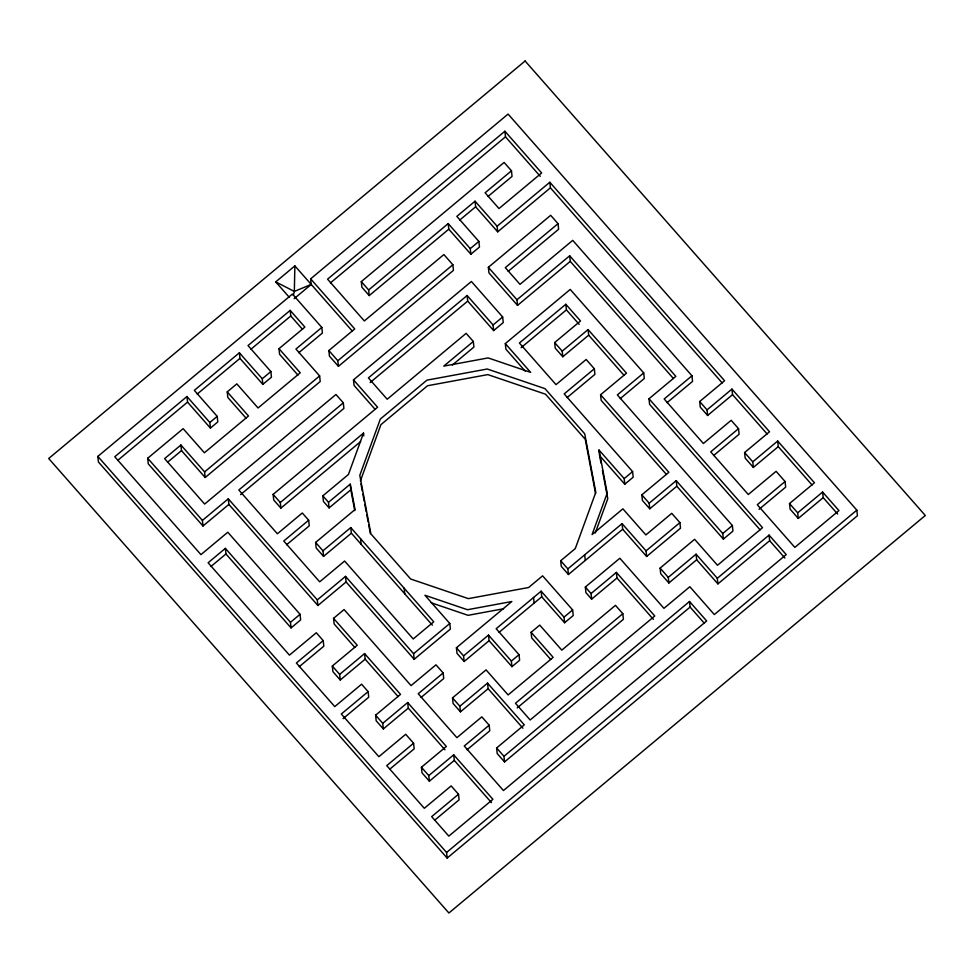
<?xml version="1.0" encoding="UTF-8"?>
<svg xmlns="http://www.w3.org/2000/svg" width="974" height="974" viewBox="0 0 974 974"><rect width="100%" height="100%" fill="white"/><g stroke="black" fill="none" stroke-linecap="round" stroke-linejoin="round"><path stroke-width="1.46" d="M289.168 297.167L275.715 281.888L294.878 265.89L294.331 291.421L293.357 295.28M360.636 441.575L280.889 508.124L280.305 502.523L363.521 433.089L348.412 474.508L322.832 495.851L323.429 501.452L329.09 507.892L350.823 489.764L350.238 484.163L328.506 502.292L329.09 507.892M360.392 480.937L380.907 424.664L427.549 385.741L487.816 374.6L545.55 394.227L585.289 439.359L595.552 493.514M595.272 533.009L607.776 498.725L602.431 470.491M294.148 298.689L311.217 284.445L310.633 278.844L508.087 114.08L856.84 510.145L857.424 515.733L447.163 858.07L98.423 462.005L97.838 456.404L292.419 294.038L321.822 327.434L322.406 333.035L298.774 352.746M297.934 375.112L279.587 354.28L279.002 348.68L304.886 327.081L290.179 310.389L248.005 345.587L270.869 371.557L271.466 377.145L262.834 384.353L262.25 378.752L239.385 352.783L194.325 390.379L217.202 416.348L217.786 421.937L210.421 428.085L209.824 422.497L186.959 396.528L114.774 456.757L200.948 554.632L227.794 532.23L300.053 614.302L300.637 619.902L291.056 627.901L225.956 553.962L225.359 548.362L208.107 562.765L289.448 655.137L316.294 632.747L323.21 640.612L323.806 646.2L299.298 666.654M369.231 295.572L368.647 289.972L448.21 223.582L448.795 229.182L369.231 295.572L361.89 287.22L361.293 281.62L504.118 162.451L511.472 170.791L485.113 192.791L498.992 208.558L541.654 172.97L504.897 131.222L327.568 279.197L364.325 320.933L443.876 254.555L452.861 264.758L453.446 270.346L338.428 366.334L329.443 356.131L328.859 350.53L354.731 328.932L310.633 278.844M117.684 460.41L187.544 402.116L186.959 396.528M197.223 394.044L239.969 358.383L239.385 352.783M250.878 349.276L290.776 315.99L290.179 310.389M330.49 282.85L505.482 136.823L504.897 131.222M202.994 525.997L202.409 520.408L228.281 498.81L228.878 504.41L202.994 525.997L148.267 463.855L147.683 458.255L183.149 428.67L204.382 452.776L248.48 415.983L227.246 391.877L236.828 383.878L258.061 407.984L300.236 372.798L279.002 348.68M321.822 327.434L295.938 349.033L319.63 375.927L320.215 381.528L205.185 477.503L204.601 471.903L180.908 445.008L164.618 458.608L204.637 504.057L335.957 394.482L343.311 402.822L343.895 408.423L240.578 494.634M209.824 422.497L217.202 416.348M262.25 378.752L270.869 371.557M497.093 226.236L549.823 182.248L550.407 187.836L497.69 231.836L497.093 226.236L475.044 201.192L456.83 216.386L478.891 241.43L479.476 247.031L470.844 254.226L448.795 229.182M167.54 462.26L181.505 450.609L180.908 445.008M459.704 220.087L475.629 206.792L475.044 201.192M487.986 196.48L512.056 176.391L511.472 170.791M470.844 254.226L470.259 248.626L478.891 241.43M204.601 471.903L319.63 375.927M338.428 366.334L337.832 360.733L452.861 264.758M375.173 409.409L354.086 385.448L353.489 379.848L471.392 281.474L502.657 316.976L503.254 322.577L493.66 330.576L467.715 301.112L467.13 295.512L368.403 377.9L387.189 399.23L466.144 333.339L473.303 341.472L473.9 347.073L452.313 365.08M517.547 305.373L516.951 299.773L569.68 255.785L570.265 261.373L517.547 305.373L488.96 272.903L488.364 267.302L550.675 215.315L558.029 223.667L558.613 229.267L508.184 271.344M343.311 402.822L238.825 490.007L277.371 533.789L302.293 512.994L308.673 520.226L309.257 525.826L286.6 544.734M558.029 223.667L505.299 267.655L520.006 284.347L572.724 240.359L691.966 375.781L692.563 381.382L667.08 402.639M370.157 382.526L467.715 301.112M280.889 508.124L273.731 499.991L273.134 494.39L377.595 407.229L353.489 379.848M473.303 341.472L443.767 366.127L488.132 357.921L530.647 372.372L505.311 343.591L570.216 289.436L643.717 372.92L644.301 378.509L620.243 398.597M493.66 330.576L493.075 324.975L502.657 316.976M210.993 566.442L225.956 553.962M562.789 356.752L562.205 351.164L588.089 329.565L588.673 335.166L562.789 356.752L555.229 348.168L554.644 342.568L580.516 320.97L565.821 304.278L519.386 343.031L556.02 384.633L586.165 359.479L594.335 368.756L594.919 374.357L567.099 397.575M308.673 520.226L283.751 541.02L319.691 581.831L344.613 561.036L413.219 638.956L433.747 621.814L350.774 527.579L322.978 550.773L323.563 556.373L351.358 533.18L350.774 527.579M521.127 347.657L566.405 309.878L565.821 304.278M323.563 556.373L316.209 548.021L315.625 542.433L355.047 509.536L350.238 484.163M291.056 627.901L290.471 622.301L300.053 614.302M345.514 576.377L346.099 581.965L317.901 605.511L317.305 599.911L345.514 576.377L413.597 653.688L414.181 659.288L450.39 629.082L449.793 623.482L424.956 595.272L467.459 609.724L511.837 601.518L456.416 647.771L457.001 653.359L464.16 661.492L489.082 640.697L488.498 635.097L463.575 655.892L464.16 661.492M594.335 368.756L564.189 393.91L632.601 471.599L633.185 477.199L624.784 484.212L599.607 455.625L599.022 450.025L624.188 478.611L624.784 484.212M666.447 474.472L601.177 400.351L600.593 394.75L626.477 373.164L588.089 329.565M354.853 647.479L334.131 623.944L333.546 618.344L344.09 609.554L411.065 685.611L435.987 664.816L443.146 672.937L443.73 678.537L421.072 697.445M643.717 372.92L617.358 394.908L732.363 525.51L732.947 531.11L723.365 539.109L676.808 486.233L676.224 480.645L649.171 503.205L649.768 508.805L676.808 486.233M323.21 640.612L296.376 663.002L334.764 706.6L361.598 684.198L368.135 691.625L368.72 697.226L343.055 718.642M760.11 529.856L649.597 404.356L649.013 398.756L675.846 376.366L569.68 255.785M340.243 679.986L339.658 674.385L364.58 653.591L365.165 659.191L340.243 679.986L332.901 671.634L332.304 666.046L357.227 645.251L333.546 618.344M691.966 375.781L664.171 398.975L703.374 443.499L731.17 420.305L738.523 428.657L739.108 434.246L713.625 455.515M707.611 415.472L707.027 409.884L731.949 389.089L732.533 394.677L707.611 415.472L700.269 407.132L699.673 401.532L724.595 380.737L549.823 182.248M368.135 691.625L341.302 714.015L378.862 756.688L405.708 734.286L413.585 743.235L414.169 748.836L389.661 769.277M413.597 653.688L449.793 623.482M624.188 478.611L632.601 471.599M383.342 728.929L382.758 723.329L407.68 702.534L408.264 708.135L383.342 728.929L376.183 720.797L375.599 715.196L400.521 694.401L364.58 653.591M568.439 574.49L567.842 568.889L622.069 523.635L622.666 529.235L568.439 574.49L561.28 566.357L560.683 560.756L575.281 548.581L595.796 492.308L584.704 433.771L544.965 388.638L487.231 369.012L426.965 380.14L380.323 419.063L359.796 475.336L370.899 533.874L410.638 579.006L468.372 598.633L528.639 587.505L542.603 575.841L572.639 609.943L573.223 615.544L564.591 622.739L541.727 596.77L541.142 591.169L496.168 628.705L519.032 654.674L519.617 660.275L511.947 666.666L489.082 640.697M649.768 508.805L642.414 500.453L641.829 494.853L668.87 472.293L600.593 394.75M443.146 672.937L418.223 693.744L456.903 737.659L481.826 716.864L489.167 725.216L489.764 730.817L467.106 749.712M738.523 428.657L710.728 451.851L748.3 494.512L776.095 471.319L785.081 481.521L785.665 487.122L759.026 509.341M499.09 632.345L541.727 596.77M753.352 467.423L752.768 461.822L777.69 441.027L778.275 446.628L753.352 467.423L745.183 458.145L744.599 452.545L769.521 431.75L731.949 389.089M460.446 711.824L459.862 706.223L487.548 683.127L488.132 688.715L460.446 711.824L453.093 703.471L452.508 697.883L486.063 669.881L508.111 694.925L553.159 657.34L531.11 632.296L539.742 625.101L561.791 650.133L615.471 605.353L622.812 613.693L623.409 619.294L517.218 707.903M591.644 599.132L591.06 593.543L616.384 572.395L616.98 577.996L591.644 599.132L585.922 592.642L585.337 587.042L619.841 558.248L663.951 608.336L689.836 586.738L714.332 614.57L786.225 554.583L769.07 535.103L717.314 578.288L717.899 583.889L769.655 540.704L769.07 535.103M511.947 666.666L511.362 661.066L519.032 654.674M564.591 622.739L564.007 617.151L572.639 609.943M413.585 743.235L386.739 765.625L424.311 808.298L451.157 785.896L458.498 794.248L459.095 799.849L434.587 820.291M679.913 522.612L680.509 528.2L646.639 556.471L646.054 550.87L679.913 522.612L671.743 513.335L645.872 534.933L622.897 508.842L592.082 534.556L607.192 493.124L599.022 450.025M429.376 781.197L428.779 775.608L453.701 754.813L454.298 760.402L429.376 781.197L422.022 772.857L421.425 767.256L446.348 746.461L407.68 702.534M668.87 582.976L668.274 577.375L696.069 554.182L696.666 559.77L668.87 582.976L660.701 573.698L660.104 568.098L694.62 539.304L717.485 565.273L762.532 527.677L649.013 398.756M489.167 725.216L464.245 746.011L503.448 790.535L706.661 620.962L689.507 601.494L503.96 756.311L504.556 761.911L690.103 607.082L689.507 601.494M622.812 613.693L515.465 703.277L530.16 719.969L654.771 615.994L616.384 572.395M723.365 539.109L722.769 533.509L732.363 525.51M785.081 481.521L757.285 504.715L794.845 547.388L838.943 510.595L822.604 492.04L797.682 512.835L798.278 518.436L823.2 497.641L822.604 492.04M504.556 761.911L497.203 753.559L496.618 747.971L524.304 724.863L487.548 683.127M798.278 518.436L790.109 509.159L789.524 503.558L814.447 482.763L777.69 441.027M458.498 794.248L431.665 816.638L448.819 836.118L492.905 799.325L453.701 754.813M447.163 858.07L446.579 852.469L856.84 510.145M311.217 284.445L294.331 291.421L275.715 281.888M503.546 608.762L468.056 615.324L431.214 602.796M505.482 136.823L540.253 176.306M550.407 187.836L722.172 382.916M732.533 394.677L767.147 433.978M778.275 446.628L812.048 484.979M823.2 497.641L837.616 514.004M699.673 401.532L707.027 409.884M744.599 452.545L752.768 461.822M789.524 503.558L797.682 512.835M570.265 261.373L673.436 378.545M475.629 206.792L497.69 231.836M566.405 309.878L579.153 324.342M588.673 335.166L624.103 375.404M769.655 540.704L784.91 558.017M488.364 267.302L516.951 299.773M554.644 342.568L562.205 351.164M676.224 480.645L722.769 533.509M448.21 223.582L470.259 248.626M696.069 554.182L717.314 578.288M467.13 295.512L493.075 324.975M641.829 494.853L649.171 503.205M696.666 559.77L717.899 583.889M525.388 371.325L505.896 349.191L505.311 343.591M622.069 523.635L646.054 550.87M660.104 568.098L668.274 577.375M622.666 529.235L646.639 556.471M690.103 607.082L704.397 623.323M361.293 281.62L368.647 289.972M616.98 577.996L653.396 619.354M585.337 587.042L591.06 593.543M560.683 560.756L567.842 568.889M294.878 265.89L352.32 331.111M541.142 591.169L564.007 617.151M328.859 350.53L337.832 360.733M290.776 315.99L302.537 329.346M550.748 659.52L531.694 637.897L531.11 632.296M488.498 635.097L511.362 661.066M239.969 358.383L262.834 384.353M322.832 495.851L328.506 502.292M456.416 647.771L463.575 655.892M351.358 533.18L432.371 625.174M488.132 688.715L522.904 728.199M246.166 418.296L227.831 397.465L227.246 391.877M273.134 494.39L280.305 502.523M315.625 542.433L322.978 550.773M452.508 697.883L459.862 706.223M496.618 747.971L503.96 756.311M187.544 402.116L210.421 428.085M346.099 581.965L414.181 659.288M228.281 498.81L317.305 599.911M181.505 450.609L205.185 477.503M228.878 504.41L317.901 605.511M365.165 659.191L398.11 696.605M408.264 708.135L444.96 749.81M454.298 760.402L491.48 802.649M332.304 666.046L339.658 674.385M375.599 715.196L382.758 723.329M421.425 767.256L428.779 775.608M147.683 458.255L202.409 520.408M225.359 548.362L290.471 622.301M97.838 456.404L446.579 852.469M599.607 455.625L601.019 463.052M360.94 483.859L362.328 491.176M362.888 494.098L364.276 501.427M364.824 504.349L366.212 511.667M366.772 514.589L368.16 521.918M368.708 524.84L370.376 533.618M350.823 489.764L354.779 510.656M584.692 554.839L585.277 560.427M533.545 597.512L534.129 603.101M404.149 588.199L404.746 593.799M363.521 433.089L363.813 435.889M360.575 538.707L361.159 544.308M525.096 60.997L48.7 458.511L448.904 913.003L925.3 515.49L525.096 60.997"/></g></svg>
